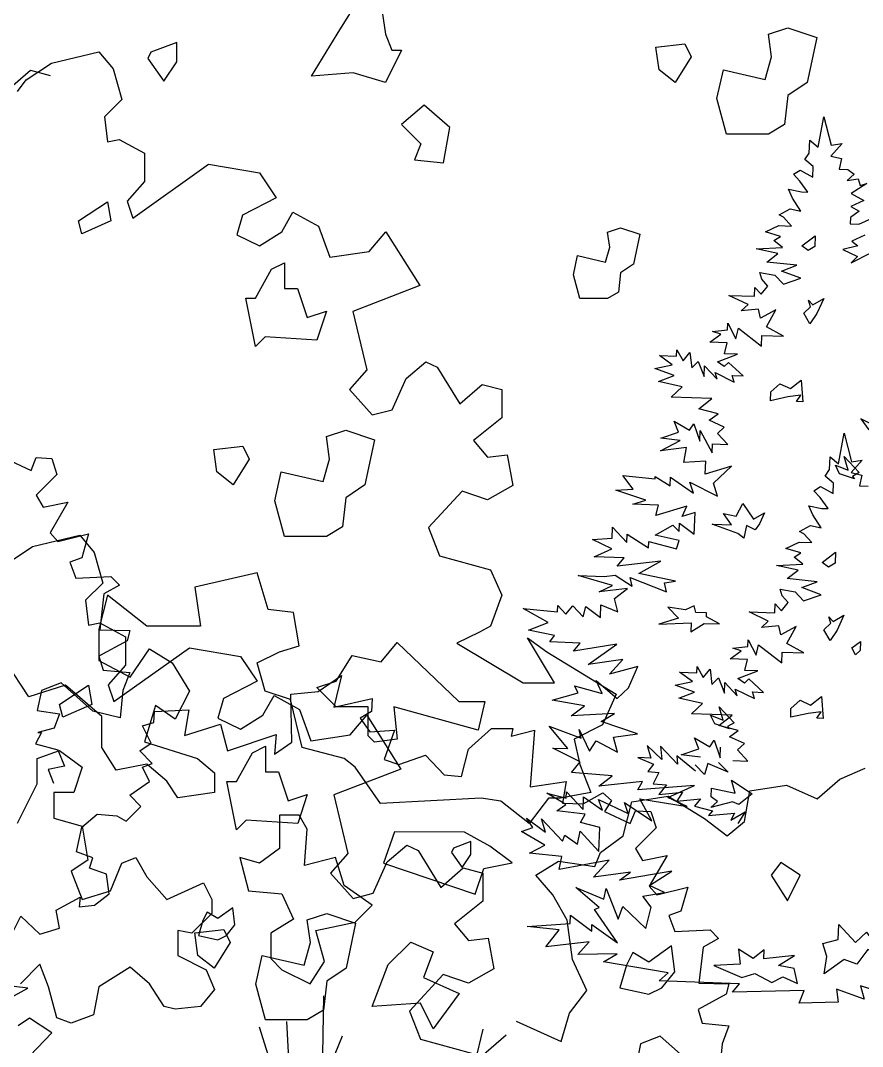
# Model space of a CAD drawing. Header units: inches. Extents: x -11 to 128, y 7 to 56.
# Drawn here: x 58.072 to 58.537, y 23.173 to 23.74 of the extents above; entities that cross this region are included whole.
import ezdxf

# ---------------------------------------------------------------- set-up
doc = ezdxf.new("R2010")
doc.units = ezdxf.units.IN
doc.header["$MEASUREMENT"] = 0
doc.layers.add('CAY', color=94, linetype='Continuous')
doc.layers.add('CAY-3', color=61, linetype='Continuous')
picture_1 = doc.add_image_def('image1.jpg', size_in_pixel=(1680, 1093))

# ---------------------------------------------------------------- blocks, each defined once
blk = doc.blocks.new('A$C76451831')
at = {"layer": 'CAY'}
for p, q in [((2471.8, 2031.9), (2478.5, 2069.3)), ((2478.5, 2069.3), (2487.7, 2034.1)), ((2460.6, 2024.6), (2461.2, 2040.4)), ((2461.2, 2040.4), (2471.8, 2031.9)), ((2500.9, 2036.3), (2487.3, 2020.9)), ((2487.7, 2034.1), (2500.9, 2036.3)), ((2455.4, 2016.6), (2460.6, 2024.6)), ((2487.3, 2020.9), (2500.3, 2017.8)), ((2465.5, 2008.1), (2455.4, 2016.6)), ((2465, 1995), (2465.5, 2008.1)), ((2500.3, 2017.8), (2497.6, 2004.7)), ((2441.2, 1998.5), (2449.5, 2003.7)), ((2449, 1990.1), (2441.2, 1998.5)), ((2449.5, 2003.7), (2465, 1995)), ((2497.6, 2004.7), (2508, 2004.3)), ((2459, 1976.6), (2449, 1990.1)), ((2435.1, 1980.1), (2451.3, 1976.8)), ((2440.1, 1969.1), (2435.1, 1980.1)), ((2451.3, 1976.8), (2459, 1976.6)), ((2450.4, 1952.9), (2440.1, 1969.1)), ((2423.5, 1948.4), (2437, 1956)), ((2428.9, 1945.4), (2423.5, 1948.4)), ((2438.9, 1934.7), (2428.9, 1945.4)), ((2437, 1956), (2450.4, 1952.9)), ((1479.9, 1929.8), (1538.3, 1944)), ((1538.3, 1944), (1555.9, 1922.7)), ((2407, 1927.6), (2423.1, 1935.2)), ((2423.1, 1935.2), (2438.9, 1934.7)), ((1448.6, 1909.2), (1479.9, 1929.8)), ((1555.9, 1922.7), (1566.6, 1885)), ((2425.3, 1922), (2407, 1927.6)), ((2417, 1916.8), (2425.3, 1922)), ((2395.4, 1906.7), (2427.6, 1908.3)), ((2427.6, 1908.3), (2417, 1916.8)), ((2421.9, 1900.8), (2395.4, 1906.7)), ((2408.4, 1890.4), (2421.9, 1900.8)), ((1566.6, 1885), (1545.3, 1863.8)), ((2445.4, 1886.4), (2408.4, 1890.4)), ((2426.6, 1879.3), (2445.4, 1886.4)), ((2402.2, 1869.3), (2399.8, 1877.6)), ((2399.8, 1877.6), (2418.2, 1874.2)), ((2409.6, 1860.9), (2402.2, 1869.3)), ((2418.2, 1874.2), (2428.7, 1862.9)), ((2450.3, 1870.4), (2426.6, 1879.3)), ((2428.7, 1862.9), (2450.3, 1870.4)), ((1545.3, 1863.8), (1548.9, 1833.1)), ((2393.3, 1848.3), (2393.7, 1859.2)), ((2393.7, 1859.2), (2401.6, 1850.7)), ((2401.6, 1850.7), (2409.6, 1860.9)), ((2361.6, 1849.4), (2393.3, 1848.3)), ((2385.3, 1838.2), (2361.6, 1849.4)), ((1548.9, 1833.1), (1563, 1836)), ((1563, 1836), (1594.3, 1818.9)), ((2376.8, 1830.3), (2385.3, 1838.2)), ((2398.2, 1832.3), (2376.8, 1830.3)), ((2400.5, 1821.3), (2398.2, 1832.3)), ((2419.5, 1831.5), (2400.5, 1821.3)), ((2407.9, 1810.6), (2419.5, 1831.5)), ((1594.3, 1818.9), (1594.3, 1784.1)), ((2341.5, 1804.8), (2360.1, 1806.9)), ((2360.1, 1806.9), (2360.4, 1815)), ((2360.4, 1815), (2370.2, 1796.1)), ((2370.2, 1796.1), (2373.4, 1809.1)), ((2373.4, 1809.1), (2402, 1786.8)), ((2428.8, 1799), (2407.9, 1810.6)), ((1580.1, 1739.3), (1673.3, 1805.4)), ((1673.3, 1805.4), (1735.8, 1794.7)), ((1735.8, 1794.7), (1756.4, 1764.1)), ((2338.3, 1791.8), (2351.8, 1801.7)), ((2351.8, 1801.7), (2341.5, 1804.8)), ((2402, 1786.8), (2402.5, 1799.9)), ((2402.5, 1799.9), (2428.8, 1799)), ((1594.3, 1784.1), (1573, 1759.9)), ((2297.4, 1774.6), (2297.7, 1782.3)), ((2297.7, 1782.3), (2305.3, 1768.9)), ((2359.6, 1791), (2338.3, 1791.8)), ((2356.4, 1777.5), (2359.6, 1791)), ((2292, 1763.9), (2276.1, 1775.3)), ((2276.1, 1775.3), (2297.4, 1774.6)), ((2305.3, 1768.9), (2313.9, 1779)), ((2313.9, 1779), (2315.9, 1760.3)), ((2315.9, 1760.3), (2323.9, 1768.2)), ((2323.9, 1768.2), (2331.4, 1749.4)), ((2347.9, 1767.4), (2372.2, 1777)), ((2372.2, 1777), (2356.4, 1777.5)), ((1573, 1759.9), (1580.1, 1739.3)), ((1756.4, 1764.1), (1715.1, 1742.8)), ((2270.6, 1759.2), (2292, 1763.9)), ((2294.3, 1750.7), (2270.6, 1759.2)), ((2331.4, 1749.4), (2331.9, 1762.5)), ((2331.9, 1762.5), (2347.1, 1746.1)), ((2355.9, 1761.7), (2347.9, 1767.4)), ((2361.5, 1766.9), (2355.9, 1761.7)), ((2379.5, 1750.4), (2361.5, 1766.9)), ((1715.1, 1742.8), (1708.1, 1718.6)), ((1763.5, 1722.2), (1777.1, 1746.4)), ((1777.1, 1746.4), (1808.3, 1729.3)), ((2275, 1743.2), (2294.3, 1750.7)), ((2304.2, 1736.7), (2275, 1743.2)), ((2347.1, 1746.1), (2344.7, 1754.4)), ((2344.7, 1754.4), (2368.3, 1742.7)), ((2365.9, 1750.9), (2379.5, 1750.4)), ((2368.3, 1742.7), (2365.9, 1750.9)), ((2290.6, 1724.1), (2304.2, 1736.7)), ((1708.1, 1718.6), (1735.8, 1705.1)), ((1735.8, 1705.1), (1763.5, 1722.2)), ((1808.3, 1729.3), (1822.5, 1690.9)), ((1870.8, 1698), (1891.4, 1722.2)), ((1891.4, 1722.2), (1933.3, 1656.1)), ((2340.9, 1722.3), (2290.6, 1724.1)), ((2324.6, 1709.7), (2340.9, 1722.3)), ((2348.4, 1703.5), (2324.6, 1709.7)), ((1822.5, 1690.9), (1870.8, 1698)), ((2294.6, 1694.5), (2313.2, 1683.4)), ((2299.6, 1681.1), (2294.6, 1694.5)), ((2337.7, 1695.7), (2348.4, 1703.5)), ((2356, 1687.3), (2337.7, 1695.7)), ((2236.3, 1685.2), (2240.6, 1669.3)), ((2254.4, 1667.9), (2236.3, 1685.2)), ((2252.8, 1684.1), (2254.4, 1667.9)), ((2273.6, 1662), (2252.8, 1684.1)), ((2278, 1673.7), (2299.6, 1681.1)), ((2313.2, 1683.4), (2318.5, 1691.4)), ((2318.5, 1691.4), (2325.9, 1669.8)), ((2325.9, 1669.8), (2326.4, 1682.9)), ((2347.5, 1679.5), (2356, 1687.3)), ((2224.6, 1670.4), (2244.1, 1661.9)), ((2240.6, 1669.3), (2224.6, 1670.4)), ((2272.6, 1672.4), (2273.6, 1662)), ((2295.9, 1653.3), (2272.6, 1672.4)), ((2301.9, 1670.6), (2278, 1673.7)), ((2360.2, 1665.9), (2347.5, 1679.5)), ((1933.3, 1656.1), (1850.8, 1624.3)), ((2244.1, 1661.9), (2237.2, 1653)), ((2306.7, 1649.3), (2295.1, 1661.4)), ((2310.8, 1662.9), (2306.7, 1649.3)), ((2336, 1652.2), (2310.8, 1662.9)), ((2323.9, 1664.2), (2336, 1652.2)), ((2341.7, 1666.5), (2360.2, 1665.9)), ((2473.2, 1643.5), (2504.5, 1657)), ((2237.2, 1653), (2250.5, 1651.6)), ((2250.5, 1651.6), (2243.7, 1637.7)), ((2445.5, 1619.3), (2473.2, 1643.5)), ((2243.7, 1637.7), (2260.2, 1636.6)), ((2260.2, 1636.6), (2250.4, 1624.7)), ((2355.9, 1591.6), (2362.4, 1629.3)), ((2362.4, 1629.3), (2407.8, 1636.4)), ((2407.8, 1636.4), (2445.5, 1619.3)), ((1850.8, 1624.3), (1867.9, 1552.3)), ((2217.3, 1615.8), (2262.1, 1622.8)), ((2250.4, 1624.7), (2279.7, 1627.6)), ((2262.1, 1622.8), (2306.9, 1595.1)), ((2279.7, 1627.6), (2272.6, 1616.4)), ((2272.6, 1616.4), (2301.9, 1619.3)), ((2301.9, 1619.3), (2294.6, 1610.4)), ((2206.7, 1573.9), (2217.3, 1615.8)), ((2294.6, 1610.4), (2316.5, 1604.8)), ((2316.5, 1604.8), (2311.6, 1598.8)), ((2306.9, 1595.1), (2334.7, 1573.9)), ((2311.6, 1598.8), (2343.6, 1601.9)), ((2334.7, 1573.9), (2355.9, 1591.6)), ((2339, 1593.3), (2356.7, 1603.2)), ((2343.6, 1601.9), (2339, 1593.3)), ((2356.7, 1603.2), (2347.6, 1589.1)), ((2179, 1553.2), (2206.7, 1573.9)), ((1916.2, 1541.7), (1940.4, 1562.3)), ((1940.4, 1562.3), (1954.5, 1555.8)), ((1954.5, 1555.8), (1982.2, 1510.4)), ((2171.9, 1536.1), (2179, 1553.2)), ((1867.9, 1552.3), (1846.6, 1528.1)), ((1899.1, 1503.3), (1916.2, 1541.7)), ((2099.4, 1525.5), (2127.1, 1542.6)), ((2127.1, 1542.6), (2171.9, 1536.1)), ((1846.6, 1528.1), (1874.3, 1496.9)), ((1982.2, 1510.4), (2010, 1534.6)), ((2010, 1534.6), (2034.1, 1528.1)), ((2034.1, 1528.1), (2034.1, 1493.3)), ((2120, 1501.3), (2099.4, 1525.5)), ((1874.3, 1496.9), (1899.1, 1503.3)), ((2034.1, 1493.3), (1999.3, 1465.6)), ((2137.7, 1470.1), (2120, 1501.3)), ((1999.3, 1465.6), (2016.4, 1445)), ((2144.2, 1421.7), (2137.7, 1470.1)), ((2016.4, 1445), (2040.6, 1447.9)), ((2040.6, 1447.9), (2047.7, 1410.1)), ((2161.9, 1383.3), (2144.2, 1421.7)), ((1985.2, 1403.1), (1943.9, 1358.2)), ((2016.4, 1392.5), (1985.2, 1403.1)), ((2047.7, 1410.1), (2016.4, 1392.5)), ((2140.7, 1355.6), (2161.9, 1383.3)), ((1943.9, 1358.2), (1957.5, 1323.4)), ((2130.6, 1320.8), (2140.7, 1355.6)), ((2075.2, 1345.6), (2130.6, 1320.8)), ((1957.5, 1323.4), (2020, 1306.3)), ((3915.1, 501.1), (3898, 463.3)), ((3898, 463.3), (3863.2, 445.6)), ((3863.2, 445.6), (3870.3, 414.4)), ((3870.3, 414.4), (3883.8, 380.2)), ((3883.8, 380.2), (3846.1, 373.1)), ((3831.9, 373.1), (3807.8, 341.8)), ((3846.1, 373.1), (3831.9, 373.1))]:
    blk.add_line(p, q, dxfattribs=at)
for points in [[(4880.5, 2038.4), (4912.1, 2023.7), (4918.4, 2039.5), (4937.4, 2038.4), (4943.7, 2018.4), (4918.4, 1993.1), (4926.9, 1978.3), (4957.4, 1984.6), (4935.3, 1946.7), (4944.8, 1936.1), (4982.8, 1945.6), (4974.3, 1916.1), (4959.6, 1910.8), (4966.9, 1890.8), (5010.2, 1892.9), (5020.7, 1882.3), (5001.7, 1871.8), (4996.5, 1827.5), (5033.4, 1826.4), (5030.2, 1813.8), (4995.4, 1794.8), (5000.7, 1777.9), (5033.4, 1774.7), (5024.9, 1752.6), (5021.8, 1718.9), (4988, 1727.3), (4949, 1762.1), (4924.8, 1752.6), (4919.5, 1728.3), (4946.9, 1724.1), (4940.6, 1706.2), (4920.5, 1700.9), (4924.8, 1700.9), (4917.4, 1687.2), (4944.8, 1679.8), (4953.2, 1659.8), (4933.2, 1655.6), (4939.5, 1638.7)], [(2492.6, 1796.8), (2487.9, 1805.1), (2498.6, 1812.9), (2498.2, 1802), (2492.6, 1796.8)], [(4884.7, 1228.2), (4910, 1258.8), (4924.7, 1263), (4939.5, 1284.1), (4905.7, 1282), (4902.6, 1296.7), (4901.5, 1293.6), (4937.4, 1331.5), (4910, 1349.5), (4896.3, 1340)], [(4883.6, 1372.7), (4907.9, 1386.4), (4863.6, 1391.6)], [(4886.8, 1449.7), (4899.4, 1475), (4922.6, 1452.8), (4946.9, 1460.2), (4942.7, 1482.3), (4972.2, 1498.2), (4971.1, 1486.6), (4990.1, 1488.7), (5008, 1502.4), (5004.9, 1526.6), (4983.8, 1534), (4988, 1546.7), (4968, 1554.1), (4974.3, 1584.7), (4993.3, 1600.5), (5017.5, 1598.4), (5029.1, 1592), (5047.1, 1610), (5033.4, 1623.7), (5057.6, 1640.6), (5049.2, 1658.5), (5060.8, 1662.7), (5046, 1678.5), (5059.7, 1688), (5049.2, 1709.1), (5062.9, 1713.3), (5063.9, 1727), (5106.1, 1729.1), (5100.9, 1697.5), (5145.2, 1711.2), (5153.6, 1678.5), (5213.7, 1698.6), (5211.6, 1674.3), (5232.7, 1689.1), (5231.6, 1748.1), (5265.4, 1751.3), (5293.9, 1771.3), (5284.4, 1732.3), (5331.8, 1742.9), (5330.8, 1727), (5317.1, 1718.6), (5328.7, 1701.7), (5359.3, 1703.8), (5346.6, 1668), (5364.5, 1661.6), (5397.2, 1673.2), (5420.4, 1649), (5441.5, 1646.9), (5450, 1680.6), (5478.4, 1705.9), (5504.8, 1705.9), (5502.7, 1696.5), (5531.2, 1703.8), (5525.9, 1634.2), (5570.2, 1640.6), (5566, 1614.2), (5591.3, 1613.1), (5615.5, 1626.8), (5626.1, 1617.3), (5617.7, 1603.6), (5649.3, 1588.9), (5655.6, 1604.7), (5674.6, 1603.6), (5680.9, 1583.6), (5655.6, 1558.3), (5664.1, 1543.5), (5694.7, 1549.8), (5672.5, 1511.9), (5682, 1501.3), (5720, 1510.8), (5711.5, 1481.3), (5696.8, 1476), (5704.1, 1456), (5747.4, 1458.1), (5757.9, 1447.5), (5738.9, 1437), (5733.7, 1392.7), (5770.6, 1391.6), (5767.4, 1379), (5732.6, 1360), (5737.9, 1343.1), (5770.6, 1340), (5762.2, 1317.8), (5759, 1284.1)], [(5725.2, 1292.5), (5686.2, 1327.3), (5662, 1317.8), (5656.7, 1293.6)], [(5271.7, 1376.9), (5269.6, 1256.6), (5264.3, 1187)], [(5192.6, 1338.9), (5231.6, 1214.5)], [(5226.4, 1345.2), (5228.5, 1307.3), (5214.8, 1274.6)], [(5294.9, 1327.3), (5268.6, 1263)], [(5467.9, 1335.7), (5458.4, 1296.7)], [(5496.4, 1328.4), (5465.8, 1302)], [(4221.1, 1065.9), (4205, 1058.7), (4212.5, 1053), (4193.8, 1048.2), (4212, 1039.9), (4204.1, 1032), (4228.5, 1044.3)], [(4234.2, 831), (4215.9, 839.8), (4225.9, 826.3)], [(4262.6, 126.9), (4215.6, 142.2), (4220, 125.7), (4186, 137.8), (4188.1, 121.8), (4140.1, 120.8), (4146.1, 136.4), (4058.1, 134.1), (4066.6, 144.6), (3967.9, 148.1), (3979.1, 158.1), (3899.4, 171.8), (3916.1, 181.6), (3868, 180.6), (3881.7, 196.4), (3828.5, 190.1), (3845, 210.9), (3805.3, 215), (3858.5, 218.6), (3858.8, 229), (3884.9, 209.5), (3885.2, 217.6), (3916.5, 195.2), (3888.5, 236.1), (3894, 238.6), (3865.5, 263.2), (3899.8, 248.8), (3902.6, 261.9), (3917.6, 224.2), (3923.1, 239.9), (3951.6, 212.6), (3957.9, 238.7), (3947.6, 252.6), (3974.4, 257.1), (3956.2, 265.5), (3983.5, 283.1), (3919.2, 272.2), (3932.7, 282.1), (3887.2, 276), (3906.5, 296.7), (3844.9, 285.2), (3848.2, 301.4), (3808.5, 305.5), (3827.4, 315.3), (3798.5, 332.2), (3812.3, 337.1), (3804.5, 348.3), (3827.9, 331.1), (3823.1, 347.6), (3848.9, 320), (3851.8, 327.6), (3867.3, 316.6), (3870.6, 332.4), (3893.7, 307.5), (3894.8, 337), (3871, 343.2), (3876.8, 353.5), (3842, 357.4), (3853.2, 365.2), (3829.6, 379.1), (3853.4, 372.9), (3853.7, 381), (3874.2, 359), (3874.8, 374.8), (3898.2, 358.2), (3893.2, 371.5), (3929.8, 354.3), (3925.3, 367.6), (3958.9, 345.2), (3944, 372.4), (4002.2, 362.7), (3978.5, 373.9), (4011.2, 388.7), (3941.7, 383.4), (3947.5, 393.6), (3893.8, 387.8), (3910.1, 400.4), (3860, 404.8), (3870.8, 417.6), (3837, 434.6), (3855.6, 434), (3832.5, 461.5), (3871.9, 447), (3869.5, 457.5), (3882.2, 430.8), (3890.3, 443.7), (3916.6, 429.6), (3911.8, 448.3), (3941.4, 452.3), (3896.6, 467.5), (3912.8, 477.3), (3859.7, 474.2), (3876, 486.8), (3836.3, 493.6), (3868.4, 502.9), (3863.7, 511.2), (3897.8, 501.9), (3890.2, 518), (3916.2, 495.8), (3930.2, 508.9), (3941.6, 535.3), (3906.8, 525.6), (3923.3, 543.6), (3880.5, 537.4), (3915.8, 562.4), (3862.5, 553.9), (3870.5, 564), (3833.4, 565.3), (3839.1, 573.3), (3807.2, 579.8), (3831.5, 589.4), (3800.4, 606.4), (3842.9, 602.6), (3843.1, 610.3), (3853.2, 599.5), (3861.7, 609.7), (3874.4, 596.1), (3877.5, 609.1), (3895.6, 595.3), (3896.2, 611.2), (3917.2, 602.3), (3912.8, 618.8), (3929.1, 631.3), (3894, 627.1), (3910.6, 634.7), (3868.4, 647.1), (3900.1, 646), (3913.8, 647.7), (3934.6, 633.9), (3932.3, 644.8), (3976.9, 627), (3974.6, 637.9), (3987.8, 640.2), (3942.8, 649.4), (3970.1, 664.8), (3916.4, 658.5), (3924.9, 668.7), (3887.8, 670), (3909.5, 680.1), (3885.8, 691.3), (3909.9, 693.2), (3910.4, 706.8), (3928.3, 687.6), (3928.7, 698), (3954.8, 681.2), (3955.1, 688.9), (3989.2, 680), (3992.3, 690.3), (3963.1, 696.8), (3984.8, 709.2), (3992.7, 701.2), (3993, 711.6), (4011.1, 697.8), (4012.1, 724.6), (3996, 719.7), (4001.9, 732.6), (3963.9, 720.8), (3967.1, 733.8), (3935.4, 734.9), (3951.4, 739.8), (3914.7, 752), (3936, 753.5), (3923, 770.3), (3962.8, 766.2), (3962.9, 768.9), (3981.5, 757.4), (3981.9, 768.2), (4010.2, 748.6), (4005.7, 761.9), (4039.5, 744.9), (4034.6, 760.9), (4056.7, 781.5), (4024.6, 771.7), (4025.2, 788), (3998.4, 786.2), (4001.7, 804.7), (3969.4, 800.4), (3993.9, 813.1), (3970, 816.2), (3991.5, 823.6), (3986.5, 837), (4005.2, 825.9), (4010.4, 833.9), (4017.9, 812.3), (4018.3, 825.4), (4033.2, 798.2), (4033.6, 809), (4052.2, 808.4), (4039.5, 822), (4047.9, 829.8), (4029.6, 838.2), (4040.3, 846), (4016.5, 852.2), (4032.8, 864.8), (3982.6, 866.6), (3996.2, 879.2), (3966.9, 885.7), (3986.2, 893.2), (3962.5, 901.7), (3984, 906.4), (3968.1, 917.8), (3989.3, 917.1), (3989.6, 924.8), (3997.3, 911.4), (4005.8, 921.5), (4007.9, 902.9), (4015.9, 910.7), (4023.4, 891.9), (4023.8, 905), (4039.1, 888.6), (4036.7, 896.9), (4060.3, 885.2), (4057.8, 893.4), (4071.4, 892.9), (4053.4, 909.4), (4047.8, 904.2), (4039.8, 909.9), (4064.2, 919.5), (4048.4, 920), (4051.5, 933.5), (4030.3, 934.3), (4043.8, 944.2), (4033.4, 947.3), (4052.1, 949.4), (4052.4, 957.5), (4062.1, 938.6), (4065.3, 951.6), (4094, 929.3), (4094.4, 942.4), (4120.7, 941.5), (4099.8, 953.1), (4111.4, 974), (4092.5, 963.8), (4090.1, 974.8), (4068.8, 972.8), (4077.2, 980.7), (4053.6, 991.9), (4085.3, 990.8), (4085.6, 1001.7), (4093.5, 993.3), (4101.6, 1003.4), (4094.2, 1011.8), (4091.7, 1020.1), (4110.2, 1016.7), (4120.7, 1005.5), (4142.2, 1012.9), (4118.5, 1021.8), (4137.3, 1028.9), (4100.3, 1032.9), (4113.8, 1043.3), (4087.3, 1049.2), (4119.5, 1050.8), (4109, 1059.4), (4117.3, 1064.5), (4098.9, 1070.1), (4115, 1077.7), (4130.9, 1077.2), (4120.8, 1088), (4115.5, 1090.9), (4128.9, 1098.6), (4142.4, 1095.4), (4132.1, 1111.6), (4127, 1122.6), (4143.2, 1119.4), (4150.9, 1119.1), (4141, 1132.6), (4133.1, 1141), (4141.4, 1146.2), (4157, 1137.5), (4157.5, 1150.6), (4147.3, 1159.1), (4152.6, 1167.1), (4153.1, 1182.9), (4163.7, 1174.4), (4170.5, 1211.8), (4179.7, 1176.6), (4192.9, 1178.8), (4179.2, 1163.4), (4192.2, 1160.3), (4189.5, 1147.2), (4199.9, 1146.8), (4207.9, 1141.1), (4199.4, 1133.3), (4212.7, 1135.5), (4215.1, 1127.3), (4223.3, 1129.7), (4204.3, 1117.2), (4219.9, 1108.5), (4203.8, 1101.4), (4214, 1095.6), (4203.3, 1087.8), (4203, 1080.1), (4213.4, 1079.7), (4230, 1086.9)]]:
    blk.add_lwpolyline(points, dxfattribs=at)
for points in [[(2451.7, 1910.2), (2468, 1922.8), (2467.5, 1909.6), (2459.2, 1904.5)], [(2453.8, 1827.6), (2462.2, 1835.5), (2459.8, 1843.3), (2465, 1837.6), (2478.4, 1845.3), (2470.1, 1827), (2461.5, 1814.2)], [(1537.1, 1751.5), (1548.9, 1759.4), (1552.9, 1735.6), (1517.3, 1719.8), (1513.3, 1735.6)], [(2452.7, 1718.4), (2445, 1718.7), (2450.2, 1726.6), (2434.3, 1724.5), (2412.8, 1719.8), (2413.2, 1730.7), (2424.4, 1740.7), (2437.4, 1734.8), (2450.9, 1745.2)], [(1750.8, 1676.2), (1766.7, 1684.2), (1766.7, 1652.5), (1782.5, 1652.5), (1794.4, 1616.8), (1818.1, 1624.8), (1806.3, 1589.1), (1742.9, 1593.1), (1731.1, 1581.2), (1719.2, 1640.6), (1731.1, 1640.6)], [(5431.9, 1558.7), (5429.3, 1553.4), (5442.5, 1535), (5453, 1550.8), (5453, 1566.7)], [(2424.5, 1525.4), (2400.8, 1541.2), (2388.9, 1525.4), (2408.7, 1493.7)], [(1754.8, 1391.1), (1762.7, 1426.7), (1814.2, 1414.8), (1822.1, 1442.6), (1818.1, 1470.3), (1841.9, 1478.2), (1877.5, 1466.3), (1865.7, 1410.9), (1841.9, 1395), (1837.9, 1359.4), (1818.1, 1347.5), (1766.7, 1347.5)], [(5162.8, 1464.3), (5160.2, 1485.4), (5141.7, 1472.2), (5128.5, 1480.1), (5123.3, 1469.6), (5118, 1451.1), (5141.7, 1445.8), (5152.3, 1451.1)], [(1683.5, 1426.7), (1679.6, 1454.5), (1715.2, 1458.4), (1723.1, 1442.6), (1703.3, 1410.9)], [(5351.5, 1415.3), (5379.2, 1443), (5406.9, 1431.1), (5395, 1399.4), (5438.6, 1379.6), (5406.9, 1336.1), (5391, 1367.8), (5331.7, 1363.8)], [(2270.1, 1406.6), (2266.2, 1438.3), (2238.4, 1418.5), (2218.7, 1430.3), (2210.7, 1414.5), (2202.8, 1386.8), (2238.4, 1378.9), (2254.3, 1386.8)], [(3571.8, 1313.3), (3591.6, 1345), (3627.2, 1341), (3631.2, 1313.3), (3639.1, 1293.5), (3651, 1293.5), (3631.2, 1253.9), (3591.6, 1265.8), (3540.1, 1261.8)], [(4038.9, 1234.1), (4046.9, 1269.7), (4098.3, 1257.8), (4106.2, 1285.6), (4102.3, 1313.3), (4126, 1321.2), (4161.7, 1309.3), (4149.8, 1253.9), (4126, 1238), (4122.1, 1202.4), (4102.3, 1190.5), (4050.8, 1190.5)], [(3342.6, 1291.2), (3338.7, 1283.3), (3358.5, 1255.6), (3374.3, 1279.3), (3374.3, 1303.1)], [(3967.7, 1269.7), (3963.7, 1297.4), (3999.3, 1301.4), (4007.3, 1285.6), (3987.5, 1253.9)], [(3702.4, 1154.9), (3710.3, 1198.4), (3678.7, 1226.2), (3651, 1202.4), (3674.7, 1178.6), (3666.8, 1158.8)], [(3862.3, 1017), (3867.6, 1040.8), (3901.9, 1032.9), (3907.2, 1051.4), (3904.5, 1069.8), (3920.4, 1075.1), (3944.1, 1067.2), (3936.2, 1030.2), (3920.4, 1019.7), (3917.7, 995.9), (3904.5, 988), (3870.2, 988)], [(4143.6, 1052.7), (4159.9, 1065.3), (4159.5, 1052.2), (4151.1, 1047)], [(4145.7, 970.1), (4154.1, 978), (4151.7, 985.8), (4156.9, 980.2), (4170.4, 987.9), (4162, 969.6), (4153.4, 956.7)], [(4144.6, 860.9), (4136.9, 861.2), (4142.2, 869.2), (4126.3, 867), (4104.8, 862.3), (4105.2, 873.2), (4116.4, 883.2), (4129.3, 877.3), (4142.8, 887.7)], [(4208.2, 766.2), (4189.8, 772.3), (4184.7, 782.9), (4200.4, 776.9), (4195.5, 793.4), (4213.9, 773.7), (4205.6, 769)], [(4064.6, 698.7), (4032.9, 710.2), (4056.9, 709.4), (4046.9, 723.3), (4062.7, 720.1), (4070.9, 735.6), (4083.8, 716.6), (4097.3, 724.3), (4091.3, 710.9), (4086.1, 703.4), (4075.4, 708.7), (4072.1, 693)], [(4013.2, 601.7), (4010.8, 609.9), (4000.2, 604.8), (3978.6, 608.3), (3991.7, 594.7), (3967.4, 587.4), (4007.3, 588.7), (4006.9, 577.9), (4023.2, 588.2), (4042.2, 587.5), (4026.2, 596.2), (4026.3, 601.2)], [(4054.6, 458.4), (4036.2, 464.5), (4031.1, 475.1), (4046.8, 469.1), (4041.9, 485.6), (4060.3, 465.9), (4052, 461.2)], [(4032, 374.8), (4032.4, 385.2), (4061.2, 379.2), (4056.8, 395.2), (4082.5, 378.5), (4066.1, 365.4), (4058.1, 368.4), (4031.6, 361.7), (4039.5, 369.1)], [(4174.2, 178.1), (4169.4, 194.1), (4188.1, 198.9), (4188.8, 217.4), (4209.3, 195.4), (4222.9, 208.1), (4238.4, 186.2), (4264.8, 188), (4278.1, 179.9), (4245.8, 175.6), (4224.8, 186.7), (4211.1, 168.6), (4195.4, 174.6), (4170.8, 156.9)], [(4138.2, 144.9), (4133.9, 163.6), (4114.9, 167), (4134.4, 179.5), (4096.7, 175.3), (4097, 186.2), (4083.5, 175.8), (4065.4, 187.3), (4067.4, 168.6), (4035.2, 167), (4069.6, 152.2), (4085.6, 157.1), (4106.5, 146), (4119.9, 153.2)]]:
    blk.add_lwpolyline(points, close=True, dxfattribs=at)
at = {"layer": 'CAY-3'}
for p, q in [((3220.2, 1277.6), (3278.5, 1291.8)), ((3278.5, 1291.8), (3296.2, 1270.6)), ((3188.9, 1257), (3220.2, 1277.6)), ((3166.6, 1244.7), (3194.3, 1268.9)), ((3194.3, 1268.9), (3218.5, 1262.4)), ((3296.2, 1270.6), (3306.9, 1232.8)), ((3178.3, 1242.8), (3188.9, 1257)), ((3306.9, 1232.8), (3285.6, 1211.6)), ((3285.6, 1211.6), (3289.2, 1180.9)), ((3289.2, 1180.9), (3303.3, 1183.9)), ((3303.3, 1183.9), (3334.6, 1166.8)), ((3334.6, 1166.8), (3334.6, 1131.9)), ((3320.4, 1087.1), (3413.6, 1153.2)), ((3413.6, 1153.2), (3476.1, 1142.6)), ((3476.1, 1142.6), (3496.7, 1111.9)), ((3334.6, 1131.9), (3313.3, 1107.8)), ((3496.7, 1111.9), (3455.4, 1090.7)), ((3313.3, 1107.8), (3320.4, 1087.1)), ((3455.4, 1090.7), (3448.4, 1066.5)), ((3503.8, 1070), (3517.3, 1094.2)), ((3517.3, 1094.2), (3548.6, 1077.1)), ((3548.6, 1077.1), (3562.7, 1038.8)), ((3448.4, 1066.5), (3476.1, 1052.9)), ((3476.1, 1052.9), (3503.8, 1070)), ((3611.1, 1045.8), (3631.7, 1070)), ((3631.7, 1070), (3673.6, 1003.9)), ((3562.7, 1038.8), (3611.1, 1045.8)), ((3673.6, 1003.9), (3591, 972.1)), ((3591, 972.1), (3608.1, 900.1)), ((3656.5, 889.5), (3680.7, 910.2)), ((3680.7, 910.2), (3694.8, 903.7)), ((3608.1, 900.1), (3586.9, 875.9)), ((3694.8, 903.7), (3722.5, 858.3)), ((3639.4, 851.2), (3656.5, 889.5)), ((3586.9, 875.9), (3614.6, 844.7)), ((3722.5, 858.3), (3750.2, 882.4)), ((3750.2, 882.4), (3774.4, 875.9)), ((3774.4, 875.9), (3774.4, 841.1)), ((3614.6, 844.7), (3639.4, 851.2)), ((3774.4, 841.1), (3739.6, 813.4)), ((3739.6, 813.4), (3756.7, 792.8)), ((3756.7, 792.8), (3780.9, 795.7)), ((3780.9, 795.7), (3788, 758)), ((3788, 758), (3756.7, 740.3)), ((3725.5, 750.9), (3684.2, 706.1)), ((3756.7, 740.3), (3725.5, 750.9)), ((3684.2, 706.1), (3697.8, 671.3)), ((3697.8, 671.3), (3760.3, 654.2)), ((3473.1, 650.6), (3396.5, 632.9)), ((3486.7, 605.2), (3473.1, 650.6)), ((3760.3, 654.2), (3774.4, 622.9)), ((3396.5, 632.9), (3403.5, 584.6)), ((3289.2, 622.9), (3278.5, 581)), ((3337.5, 584.6), (3289.2, 622.9)), ((3774.4, 622.9), (3760.3, 584.6)), ((3517.9, 601.7), (3486.7, 605.2)), ((3525, 560.4), (3517.9, 601.7)), ((3278.5, 581), (3278.5, 542.7)), ((3403.5, 584.6), (3337.5, 584.6)), ((3760.3, 584.6), (3746.7, 577.5)), ((3746.7, 577.5), (3719, 563.9)), ((3839, 515.2), (3805.7, 570.4)), ((3805.7, 570.4), (3829.8, 553.3)), ((3316.9, 522), (3341, 556.8)), ((3341, 556.8), (3368.8, 539.7)), ((3500.8, 553.3), (3525, 560.4)), ((3719, 563.9), (3800.7, 515.2)), ((3473.1, 539.7), (3500.8, 553.3)), ((3829.8, 553.3), (3915.1, 501.1)), ((3192.5, 497.8), (3164.8, 539.7)), ((3278.5, 542.7), (3316.9, 522)), ((3368.8, 539.7), (3390, 504.9)), ((3483.1, 504.9), (3473.1, 539.7)), ((3237.3, 512), (3192.5, 497.8)), ((3282.1, 473.7), (3237.3, 512)), ((3800.7, 515.2), (3839, 515.2)), ((3390, 504.9), (3372.3, 470.1)), ((3514.4, 494.3), (3483.1, 504.9)), ((3528.5, 435.3), (3514.4, 494.3)), ((3348.1, 487.2), (3334.6, 442.4)), ((3372.3, 470.1), (3348.1, 487.2)), ((3282.1, 435.3), (3282.1, 473.7)), ((3334.6, 442.4), (3400, 421.8)), ((3202.5, 421.8), (3230.2, 431.8)), ((3230.2, 431.8), (3257.9, 411.1)), ((3299.8, 407.6), (3282.1, 435.3)), ((3580.4, 421.8), (3528.5, 435.3)), ((3202.5, 390.5), (3202.5, 421.8)), ((3400, 421.8), (3420.6, 404.1)), ((3594, 411.1), (3580.4, 421.8)), ((3257.9, 411.1), (3247.9, 379.9)), ((3337.5, 414.7), (3299.8, 407.6)), ((3362.3, 394), (3337.5, 414.7)), ((3625.2, 366.3), (3594, 411.1)), ((3375.8, 373.4), (3362.3, 394)), ((3420.6, 404.1), (3420.6, 379.9)), ((3178.3, 342.1), (3202.5, 390.5)), ((3223.1, 379.9), (3223.1, 348.6)), ((3247.9, 379.9), (3223.1, 379.9)), ((3420.6, 379.9), (3375.8, 373.4)), ((3748.8, 373.1), (3625.2, 366.3)), ((3773, 369.5), (3748.8, 373.1)), ((3807.8, 341.8), (3773, 369.5)), ((3223.1, 348.6), (3257.9, 338.6)), ((3257.9, 338.6), (3265, 296.7)), ((3265, 296.7), (3244.4, 283.1)), ((3292.7, 259), (3306.9, 293.2)), ((3306.9, 293.2), (3323.9, 300.2)), ((3323.9, 300.2), (3337.5, 276.1)), ((3244.4, 283.1), (3257.9, 248.3)), ((3337.5, 276.1), (3362.3, 248.3)), ((3362.3, 248.3), (3407.1, 269)), ((3407.1, 269), (3417.7, 248.3)), ((3257.9, 248.3), (3292.7, 259)), ((3417.7, 248.3), (3417.7, 231.2)), ((3417.7, 231.2), (3392.9, 207)), ((3375.8, 210), (3375.8, 179.3)), ((3392.9, 207), (3375.8, 210)), ((3375.8, 179.3), (3410.6, 161.6)), ((3206, 168.7), (3181.9, 144.5)), ((3216.6, 141), (3206, 168.7)), ((3316.9, 165.2), (3278.5, 141)), ((3341, 144.5), (3316.9, 165.2)), ((3410.6, 161.6), (3420.6, 137.4)), ((3226.7, 102.6), (3216.6, 141)), ((3278.5, 141), (3272.1, 106.2)), ((3358.7, 116.8), (3341, 144.5)), ((3420.6, 137.4), (3403.5, 116.8)), ((3372.3, 113.3), (3358.7, 116.8)), ((3403.5, 116.8), (3372.3, 113.3)), ((3244.4, 96.1), (3226.7, 102.6)), ((3272.1, 106.2), (3244.4, 96.1))]:
    blk.add_line(p, q, dxfattribs=at)
for points in [[(3277.4, 1099.3), (3289.2, 1107.2), (3293.2, 1083.5), (3257.6, 1067.6), (3253.6, 1083.5)], [(3491.1, 1024.1), (3507, 1032), (3507, 1000.3), (3522.8, 1000.3), (3534.7, 964.7), (3558.4, 972.6), (3546.6, 936.9), (3483.2, 940.9), (3471.3, 929), (3459.5, 988.4), (3471.3, 988.4)], [(3495.1, 738.9), (3503, 774.6), (3554.5, 762.7), (3562.4, 790.4), (3558.4, 818.1), (3582.2, 826), (3617.8, 814.2), (3605.9, 758.7), (3582.2, 742.9), (3578.2, 707.2), (3558.4, 695.3), (3507, 695.3)], [(3423.8, 774.6), (3419.9, 802.3), (3455.5, 806.2), (3463.4, 790.4), (3443.6, 758.7)], [(3570.3, 517.1), (3590.1, 548.8), (3625.7, 540.9), (3645.5, 564.6), (3721.6, 492.2), (3753.2, 492.2), (3745.3, 456.6), (3641.6, 485.4), (3645.5, 445.8), (3617.8, 441.9), (3609.9, 449.8), (3609.9, 485.4), (3570.3, 485.4), (3546.6, 509.2)], [(3535, 335), (3525, 352.1), (3500.8, 352.1), (3500.8, 310.9), (3476.1, 293.2), (3451.9, 300.2), (3462.5, 259), (3503.8, 255.4), (3517.9, 224.1), (3490.2, 207), (3490.2, 175.8), (3503.8, 161.6), (3538.6, 144.5), (3556.3, 172.2), (3545.6, 210), (3594, 220.6), (3614.6, 241.3), (3580.4, 265.4), (3569.8, 300.2), (3531.5, 290.2)], [(3728.2, 331.2), (3642.3, 331.5), (3628.8, 293.2), (3741.7, 255.1), (3752.3, 286.4), (3787.1, 293.5), (3759.4, 314.1)]]:
    blk.add_lwpolyline(points, close=True, dxfattribs=at)

msp = doc.modelspace()

# ---------------------------------------------------------------- block references
at = {"layer": 'CAY', "xscale": 0.0004489089019145984, "yscale": 0.0004489089019145984, "zscale": 0.0004489089019145984}
for p in [(56.64307, 23.14297), (55.87234, 22.58311), (57.4138, 22.58311)]:
    msp.add_blockref('A$C76451831', p, dxfattribs=at)

# ---------------------------------------------------------------- pictures from other files: only their frames are drawn
image = msp.add_image(picture_1, insert=(12.49661, 7.37723), size_in_units=(74.4025, 48.40591))
image.dxf.flags = 6

doc.saveas('drawing.dxf')
